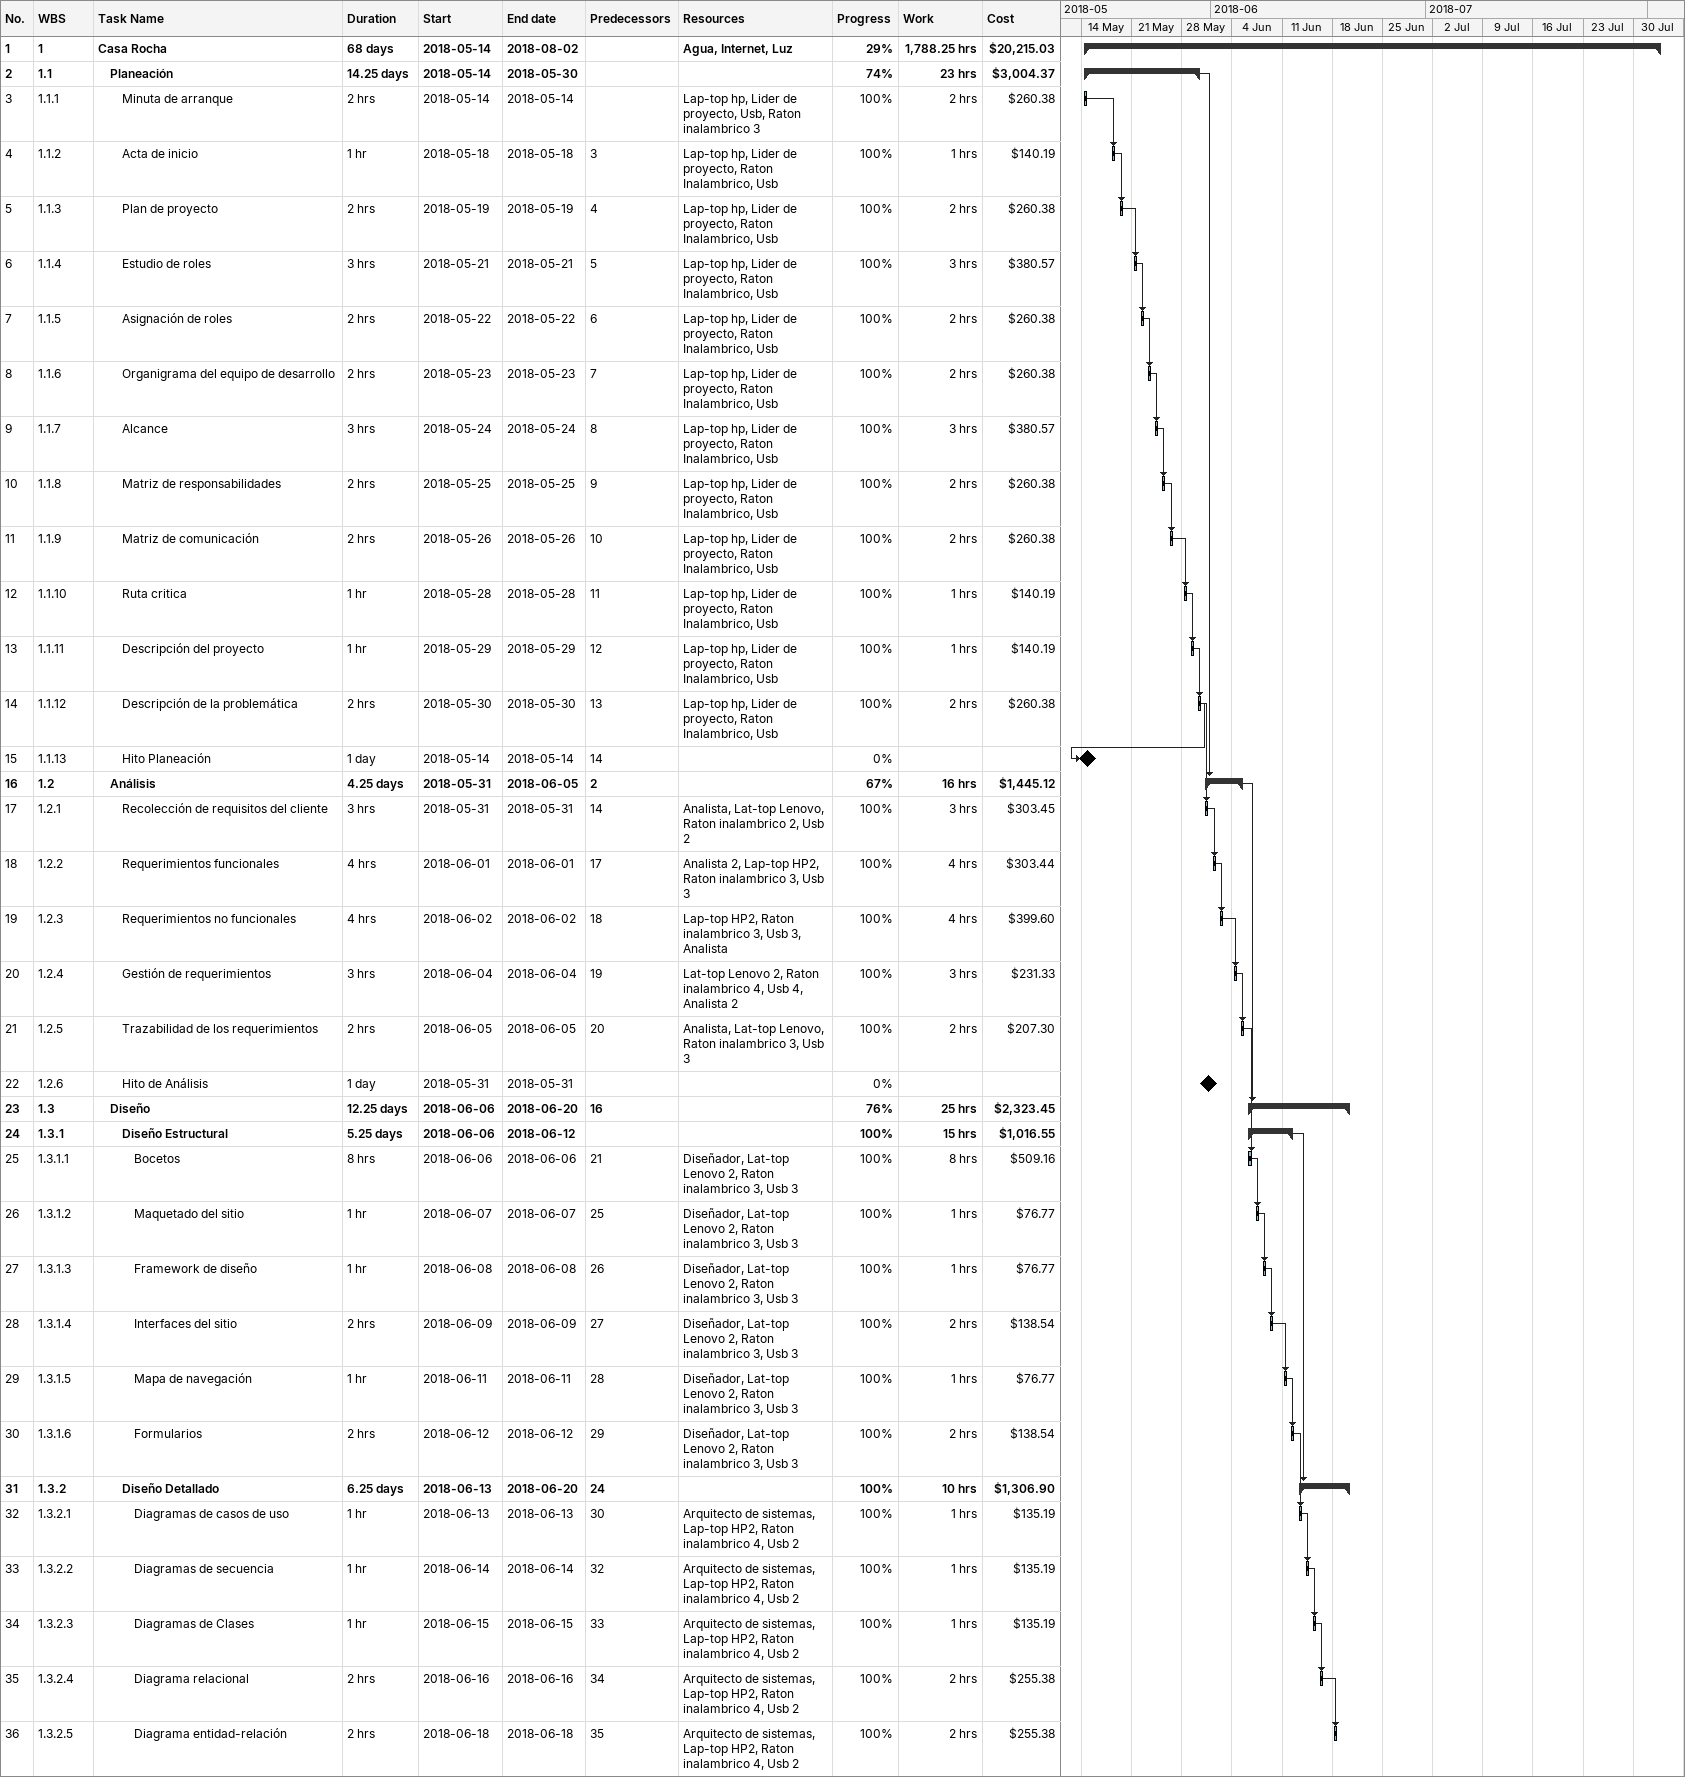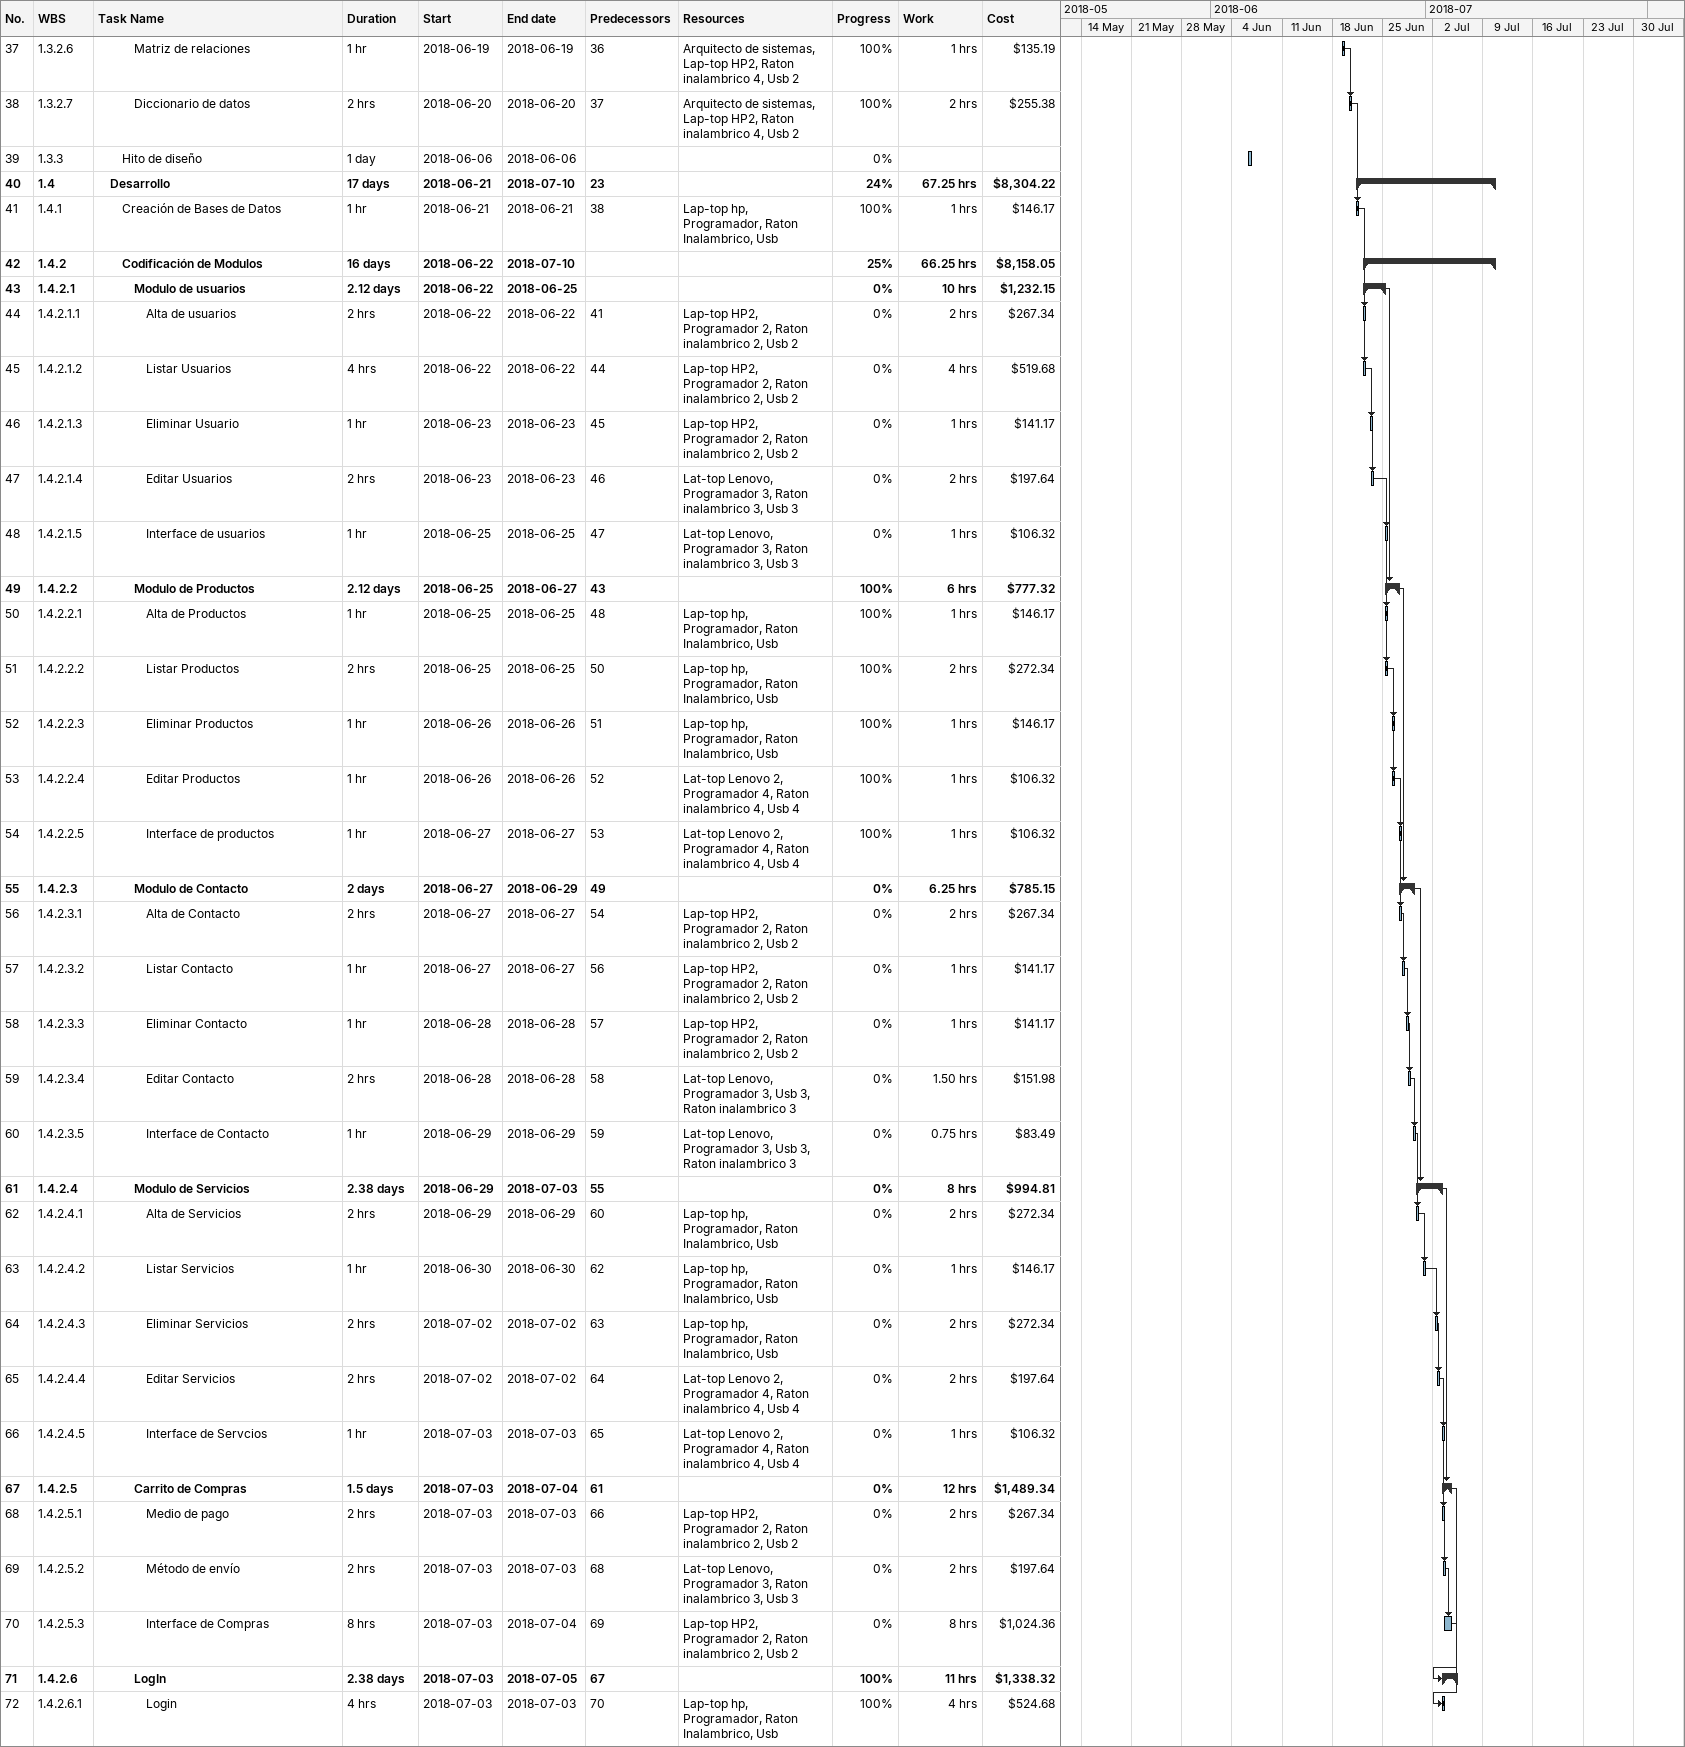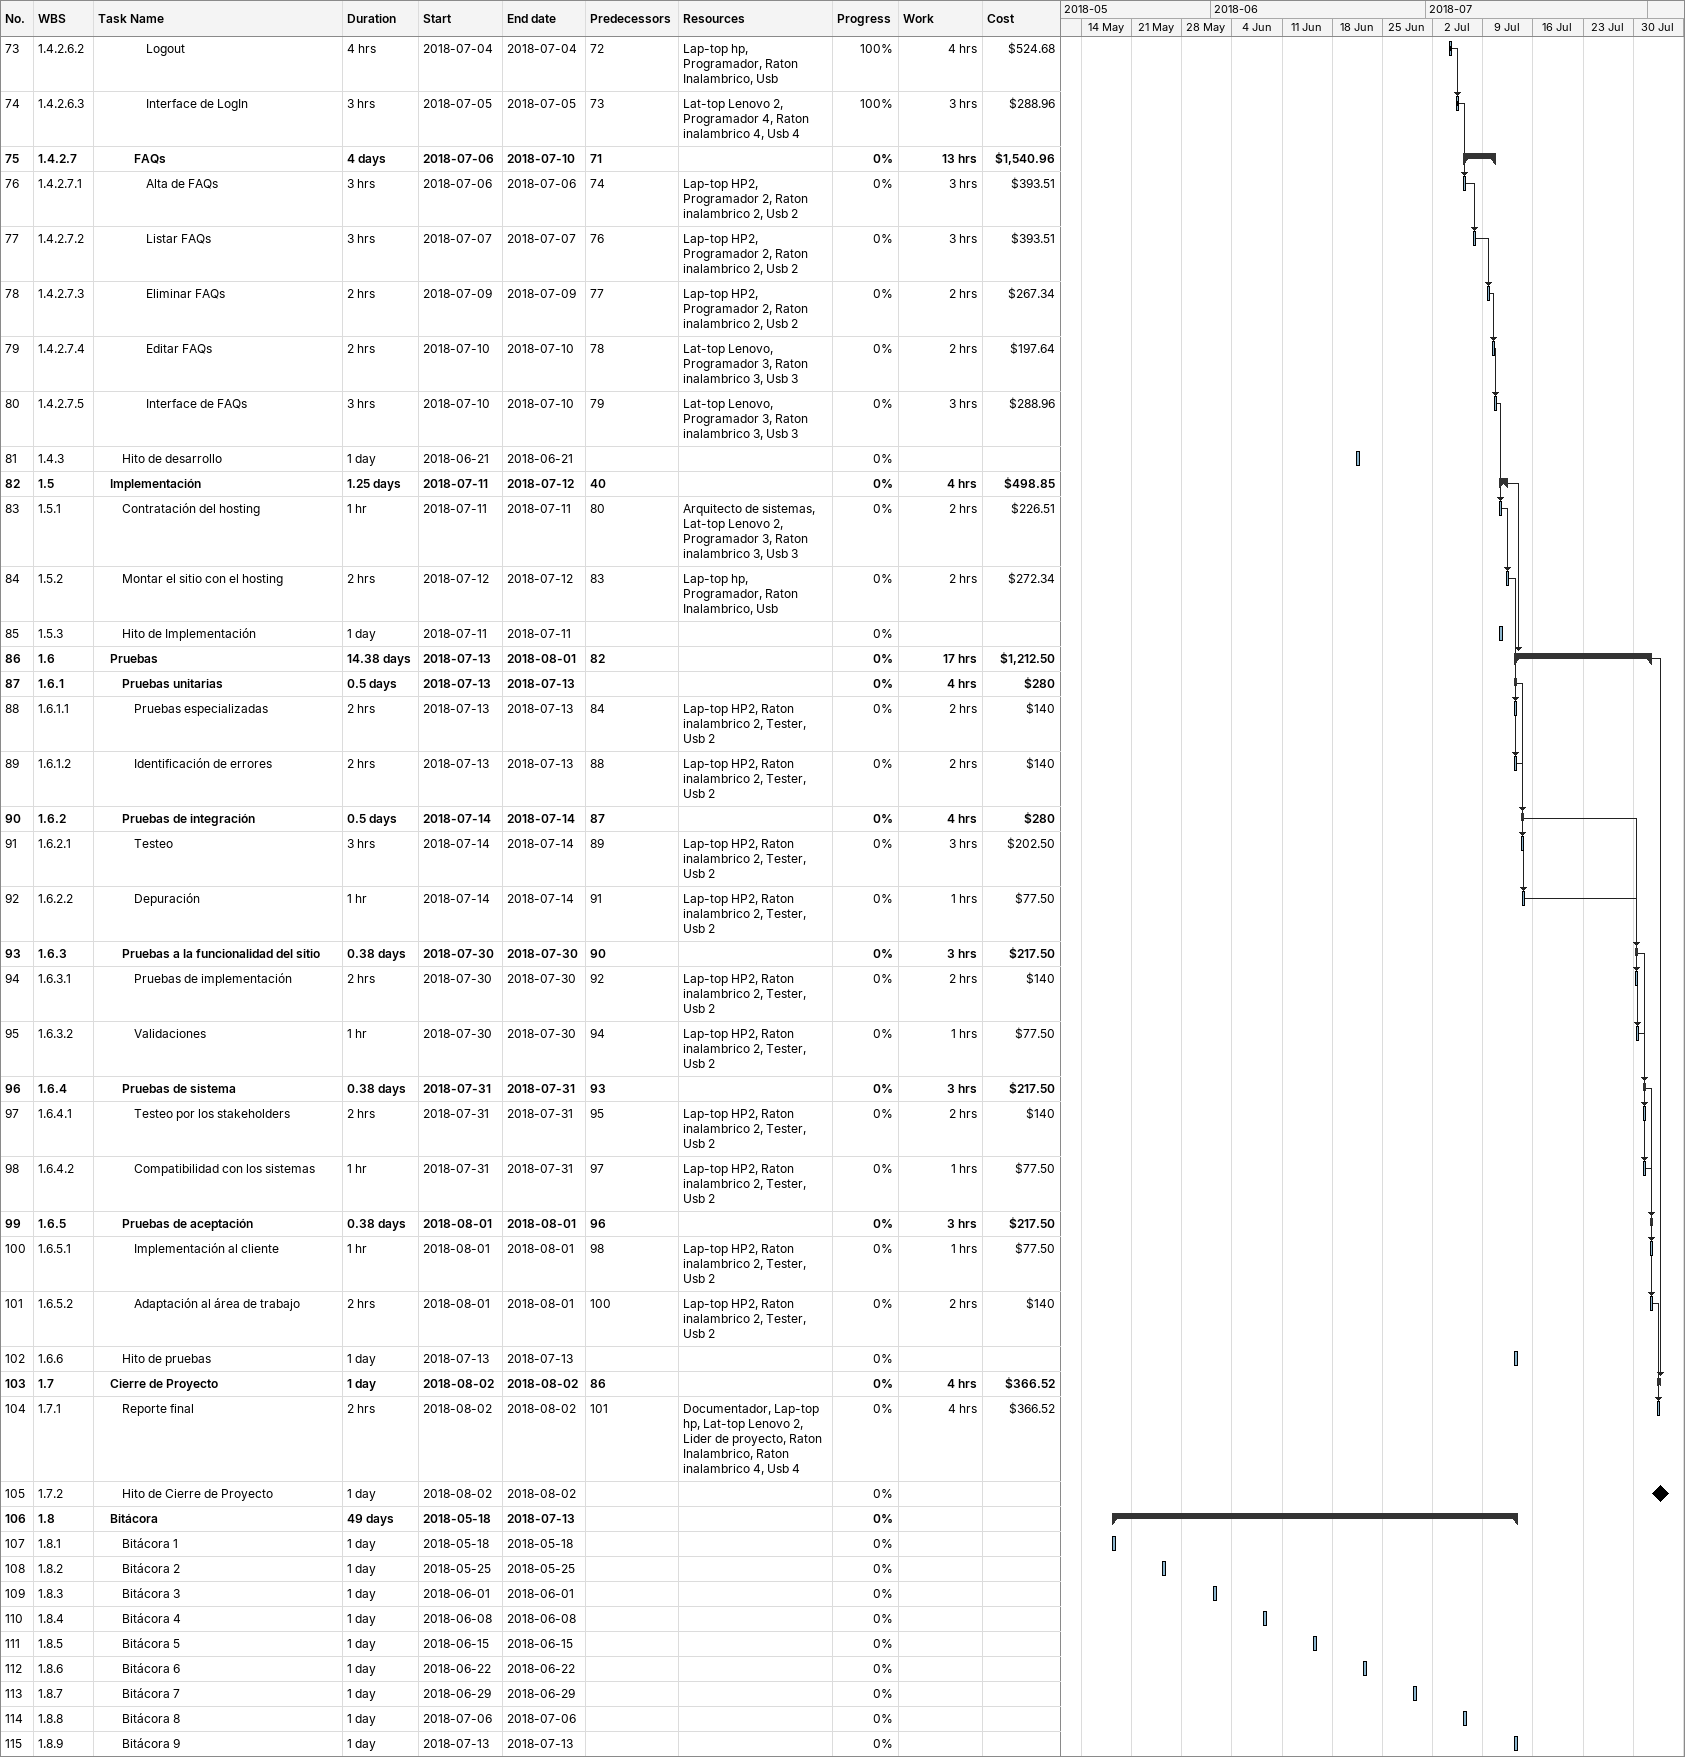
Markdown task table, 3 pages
| ID | WBS | Task | Duration | Start | Finish | Predecessors | Resources | % complete | Work (h) | Cost ($) |
|---|---|---|---|---|---|---|---|---|---|---|
| 1 | 1 | **Casa Rocha** | 68d | 2018-05-14 | 2018-08-02 |  | Agua, Internet, Luz | 29 | 1788.25 | 20215.03 |
| 2 | 1.1 | **Planeación** | 14.25d | 2018-05-14 | 2018-05-30 |  |  | 74 | 23 | 3004.37 |
| 3 | 1.1.1 | Minuta de arranque | 2h | 2018-05-14 | 2018-05-14 |  | Lap-top hp, Lider de proyecto, Usb, Raton inalambrico 3 | 100 | 2 | 260.38 |
| 4 | 1.1.2 | Acta de inicio | 1h | 2018-05-18 | 2018-05-18 | 3 | Lap-top hp, Lider de proyecto, Raton Inalambrico, Usb | 100 | 1 | 140.19 |
| 5 | 1.1.3 | Plan de proyecto | 2h | 2018-05-19 | 2018-05-19 | 4 | Lap-top hp, Lider de proyecto, Raton Inalambrico, Usb | 100 | 2 | 260.38 |
| 6 | 1.1.4 | Estudio de roles | 3h | 2018-05-21 | 2018-05-21 | 5 | Lap-top hp, Lider de proyecto, Raton Inalambrico, Usb | 100 | 3 | 380.57 |
| 7 | 1.1.5 | Asignación de roles | 2h | 2018-05-22 | 2018-05-22 | 6 | Lap-top hp, Lider de proyecto, Raton Inalambrico, Usb | 100 | 2 | 260.38 |
| 8 | 1.1.6 | Organigrama del equipo de desarrollo | 2h | 2018-05-23 | 2018-05-23 | 7 | Lap-top hp, Lider de proyecto, Raton Inalambrico, Usb | 100 | 2 | 260.38 |
| 9 | 1.1.7 | Alcance | 3h | 2018-05-24 | 2018-05-24 | 8 | Lap-top hp, Lider de proyecto, Raton Inalambrico, Usb | 100 | 3 | 380.57 |
| 10 | 1.1.8 | Matriz de responsabilidades | 2h | 2018-05-25 | 2018-05-25 | 9 | Lap-top hp, Lider de proyecto, Raton Inalambrico, Usb | 100 | 2 | 260.38 |
| 11 | 1.1.9 | Matriz de comunicación | 2h | 2018-05-26 | 2018-05-26 | 10 | Lap-top hp, Lider de proyecto, Raton Inalambrico, Usb | 100 | 2 | 260.38 |
| 12 | 1.1.10 | Ruta critica | 1h | 2018-05-28 | 2018-05-28 | 11 | Lap-top hp, Lider de proyecto, Raton Inalambrico, Usb | 100 | 1 | 140.19 |
| 13 | 1.1.11 | Descripción del proyecto | 1h | 2018-05-29 | 2018-05-29 | 12 | Lap-top hp, Lider de proyecto, Raton Inalambrico, Usb | 100 | 1 | 140.19 |
| 14 | 1.1.12 | Descripción de la problemática | 2h | 2018-05-30 | 2018-05-30 | 13 | Lap-top hp, Lider de proyecto, Raton Inalambrico, Usb | 100 | 2 | 260.38 |
| 15 | 1.1.13 | Hito Planeación | 1d | 2018-05-14 | 2018-05-14 | 14 |  | 0 |  |  |
| 16 | 1.2 | **Análisis** | 4.25d | 2018-05-31 | 2018-06-05 | 2 |  | 67 | 16 | 1445.12 |
| 17 | 1.2.1 | Recolección de requisitos del cliente | 3h | 2018-05-31 | 2018-05-31 | 14 | Analista, Lat-top Lenovo, Raton inalambrico 2, Usb 2 | 100 | 3 | 303.45 |
| 18 | 1.2.2 | Requerimientos funcionales | 4h | 2018-06-01 | 2018-06-01 | 17 | Analista 2, Lap-top HP2, Raton inalambrico 3, Usb 3 | 100 | 4 | 303.44 |
| 19 | 1.2.3 | Requerimientos no funcionales | 4h | 2018-06-02 | 2018-06-02 | 18 | Lap-top HP2, Raton inalambrico 3, Usb 3, Analista | 100 | 4 | 399.60 |
| 20 | 1.2.4 | Gestión de requerimientos | 3h | 2018-06-04 | 2018-06-04 | 19 | Lat-top Lenovo 2, Raton inalambrico 4, Usb 4, Analista 2 | 100 | 3 | 231.33 |
| 21 | 1.2.5 | Trazabilidad de los requerimientos | 2h | 2018-06-05 | 2018-06-05 | 20 | Analista, Lat-top Lenovo, Raton inalambrico 3, Usb 3 | 100 | 2 | 207.30 |
| 22 | 1.2.6 | Hito de Análisis | 1d | 2018-05-31 | 2018-05-31 |  |  | 0 |  |  |
| 23 | 1.3 | **Diseño** | 12.25d | 2018-06-06 | 2018-06-20 | 16 |  | 76 | 25 | 2323.45 |
| 24 | 1.3.1 | **Diseño Estructural** | 5.25d | 2018-06-06 | 2018-06-12 |  |  | 100 | 15 | 1016.55 |
| 25 | 1.3.1.1 | Bocetos | 8h | 2018-06-06 | 2018-06-06 | 21 | Diseñador, Lat-top Lenovo 2, Raton inalambrico 3, Usb 3 | 100 | 8 | 509.16 |
| 26 | 1.3.1.2 | Maquetado del sitio | 1h | 2018-06-07 | 2018-06-07 | 25 | Diseñador, Lat-top Lenovo 2, Raton inalambrico 3, Usb 3 | 100 | 1 | 76.77 |
| 27 | 1.3.1.3 | Framework de diseño | 1h | 2018-06-08 | 2018-06-08 | 26 | Diseñador, Lat-top Lenovo 2, Raton inalambrico 3, Usb 3 | 100 | 1 | 76.77 |
| 28 | 1.3.1.4 | Interfaces del sitio | 2h | 2018-06-09 | 2018-06-09 | 27 | Diseñador, Lat-top Lenovo 2, Raton inalambrico 3, Usb 3 | 100 | 2 | 138.54 |
| 29 | 1.3.1.5 | Mapa de navegación | 1h | 2018-06-11 | 2018-06-11 | 28 | Diseñador, Lat-top Lenovo 2, Raton inalambrico 3, Usb 3 | 100 | 1 | 76.77 |
| 30 | 1.3.1.6 | Formularios | 2h | 2018-06-12 | 2018-06-12 | 29 | Diseñador, Lat-top Lenovo 2, Raton inalambrico 3, Usb 3 | 100 | 2 | 138.54 |
| 31 | 1.3.2 | **Diseño Detallado** | 6.25d | 2018-06-13 | 2018-06-20 | 24 |  | 100 | 10 | 1306.90 |
| 32 | 1.3.2.1 | Diagramas de casos de uso | 1h | 2018-06-13 | 2018-06-13 | 30 | Arquitecto de sistemas, Lap-top HP2, Raton inalambrico 4, Usb 2 | 100 | 1 | 135.19 |
| 33 | 1.3.2.2 | Diagramas de secuencia | 1h | 2018-06-14 | 2018-06-14 | 32 | Arquitecto de sistemas, Lap-top HP2, Raton inalambrico 4, Usb 2 | 100 | 1 | 135.19 |
| 34 | 1.3.2.3 | Diagramas de Clases | 1h | 2018-06-15 | 2018-06-15 | 33 | Arquitecto de sistemas, Lap-top HP2, Raton inalambrico 4, Usb 2 | 100 | 1 | 135.19 |
| 35 | 1.3.2.4 | Diagrama relacional | 2h | 2018-06-16 | 2018-06-16 | 34 | Arquitecto de sistemas, Lap-top HP2, Raton inalambrico 4, Usb 2 | 100 | 2 | 255.38 |
| 36 | 1.3.2.5 | Diagrama entidad-relación | 2h | 2018-06-18 | 2018-06-18 | 35 | Arquitecto de sistemas, Lap-top HP2, Raton inalambrico 4, Usb 2 | 100 | 2 | 255.38 |
| 37 | 1.3.2.6 | Matriz de relaciones | 1h | 2018-06-19 | 2018-06-19 | 36 | Arquitecto de sistemas, Lap-top HP2, Raton inalambrico 4, Usb 2 | 100 | 1 | 135.19 |
| 38 | 1.3.2.7 | Diccionario de datos | 2h | 2018-06-20 | 2018-06-20 | 37 | Arquitecto de sistemas, Lap-top HP2, Raton inalambrico 4, Usb 2 | 100 | 2 | 255.38 |
| 39 | 1.3.3 | Hito de diseño | 1d | 2018-06-06 | 2018-06-06 |  |  | 0 |  |  |
| 40 | 1.4 | **Desarrollo** | 17d | 2018-06-21 | 2018-07-10 | 23 |  | 24 | 67.25 | 8304.22 |
| 41 | 1.4.1 | Creación de Bases de Datos | 1h | 2018-06-21 | 2018-06-21 | 38 | Lap-top hp, Programador, Raton Inalambrico, Usb | 100 | 1 | 146.17 |
| 42 | 1.4.2 | **Codificación de Modulos** | 16d | 2018-06-22 | 2018-07-10 |  |  | 25 | 66.25 | 8158.05 |
| 43 | 1.4.2.1 | **Modulo de usuarios** | 2.12d | 2018-06-22 | 2018-06-25 |  |  | 0 | 10 | 1232.15 |
| 44 | 1.4.2.1.1 | Alta de usuarios | 2h | 2018-06-22 | 2018-06-22 | 41 | Lap-top HP2, Programador 2, Raton inalambrico 2, Usb 2 | 0 | 2 | 267.34 |
| 45 | 1.4.2.1.2 | Listar Usuarios | 4h | 2018-06-22 | 2018-06-22 | 44 | Lap-top HP2, Programador 2, Raton inalambrico 2, Usb 2 | 0 | 4 | 519.68 |
| 46 | 1.4.2.1.3 | Eliminar Usuario | 1h | 2018-06-23 | 2018-06-23 | 45 | Lap-top HP2, Programador 2, Raton inalambrico 2, Usb 2 | 0 | 1 | 141.17 |
| 47 | 1.4.2.1.4 | Editar Usuarios | 2h | 2018-06-23 | 2018-06-23 | 46 | Lat-top Lenovo, Programador 3, Raton inalambrico 3, Usb 3 | 0 | 2 | 197.64 |
| 48 | 1.4.2.1.5 | Interface de usuarios | 1h | 2018-06-25 | 2018-06-25 | 47 | Lat-top Lenovo, Programador 3, Raton inalambrico 3, Usb 3 | 0 | 1 | 106.32 |
| 49 | 1.4.2.2 | **Modulo de Productos** | 2.12d | 2018-06-25 | 2018-06-27 | 43 |  | 100 | 6 | 777.32 |
| 50 | 1.4.2.2.1 | Alta de Productos | 1h | 2018-06-25 | 2018-06-25 | 48 | Lap-top hp, Programador, Raton Inalambrico, Usb | 100 | 1 | 146.17 |
| 51 | 1.4.2.2.2 | Listar Productos | 2h | 2018-06-25 | 2018-06-25 | 50 | Lap-top hp, Programador, Raton Inalambrico, Usb | 100 | 2 | 272.34 |
| 52 | 1.4.2.2.3 | Eliminar Productos | 1h | 2018-06-26 | 2018-06-26 | 51 | Lap-top hp, Programador, Raton Inalambrico, Usb | 100 | 1 | 146.17 |
| 53 | 1.4.2.2.4 | Editar Productos | 1h | 2018-06-26 | 2018-06-26 | 52 | Lat-top Lenovo 2, Programador 4, Raton inalambrico 4, Usb 4 | 100 | 1 | 106.32 |
| 54 | 1.4.2.2.5 | Interface de productos | 1h | 2018-06-27 | 2018-06-27 | 53 | Lat-top Lenovo 2, Programador 4, Raton inalambrico 4, Usb 4 | 100 | 1 | 106.32 |
| 55 | 1.4.2.3 | **Modulo de Contacto** | 2d | 2018-06-27 | 2018-06-29 | 49 |  | 0 | 6.25 | 785.15 |
| 56 | 1.4.2.3.1 | Alta de Contacto | 2h | 2018-06-27 | 2018-06-27 | 54 | Lap-top HP2, Programador 2, Raton inalambrico 2, Usb 2 | 0 | 2 | 267.34 |
| 57 | 1.4.2.3.2 | Listar Contacto | 1h | 2018-06-27 | 2018-06-27 | 56 | Lap-top HP2, Programador 2, Raton inalambrico 2, Usb 2 | 0 | 1 | 141.17 |
| 58 | 1.4.2.3.3 | Eliminar Contacto | 1h | 2018-06-28 | 2018-06-28 | 57 | Lap-top HP2, Programador 2, Raton inalambrico 2, Usb 2 | 0 | 1 | 141.17 |
| 59 | 1.4.2.3.4 | Editar Contacto | 2h | 2018-06-28 | 2018-06-28 | 58 | Lat-top Lenovo, Programador 3, Usb 3, Raton inalambrico 3 | 0 | 1.50 | 151.98 |
| 60 | 1.4.2.3.5 | Interface de Contacto | 1h | 2018-06-29 | 2018-06-29 | 59 | Lat-top Lenovo, Programador 3, Usb 3, Raton inalambrico 3 | 0 | 0.75 | 83.49 |
| 61 | 1.4.2.4 | **Modulo de Servicios** | 2.38d | 2018-06-29 | 2018-07-03 | 55 |  | 0 | 8 | 994.81 |
| 62 | 1.4.2.4.1 | Alta de Servicios | 2h | 2018-06-29 | 2018-06-29 | 60 | Lap-top hp, Programador, Raton Inalambrico, Usb | 0 | 2 | 272.34 |
| 63 | 1.4.2.4.2 | Listar Servicios | 1h | 2018-06-30 | 2018-06-30 | 62 | Lap-top hp, Programador, Raton Inalambrico, Usb | 0 | 1 | 146.17 |
| 64 | 1.4.2.4.3 | Eliminar Servicios | 2h | 2018-07-02 | 2018-07-02 | 63 | Lap-top hp, Programador, Raton Inalambrico, Usb | 0 | 2 | 272.34 |
| 65 | 1.4.2.4.4 | Editar Servicios | 2h | 2018-07-02 | 2018-07-02 | 64 | Lat-top Lenovo 2, Programador 4, Raton inalambrico 4, Usb 4 | 0 | 2 | 197.64 |
| 66 | 1.4.2.4.5 | Interface de Servcios | 1h | 2018-07-03 | 2018-07-03 | 65 | Lat-top Lenovo 2, Programador 4, Raton inalambrico 4, Usb 4 | 0 | 1 | 106.32 |
| 67 | 1.4.2.5 | **Carrito de Compras** | 1.5d | 2018-07-03 | 2018-07-04 | 61 |  | 0 | 12 | 1489.34 |
| 68 | 1.4.2.5.1 | Medio de pago | 2h | 2018-07-03 | 2018-07-03 | 66 | Lap-top HP2, Programador 2, Raton inalambrico 2, Usb 2 | 0 | 2 | 267.34 |
| 69 | 1.4.2.5.2 | Método de envío | 2h | 2018-07-03 | 2018-07-03 | 68 | Lat-top Lenovo, Programador 3, Raton inalambrico 3, Usb 3 | 0 | 2 | 197.64 |
| 70 | 1.4.2.5.3 | Interface de Compras | 8h | 2018-07-03 | 2018-07-04 | 69 | Lap-top HP2, Programador 2, Raton inalambrico 2, Usb 2 | 0 | 8 | 1024.36 |
| 71 | 1.4.2.6 | **LogIn** | 2.38d | 2018-07-03 | 2018-07-05 | 67 |  | 100 | 11 | 1338.32 |
| 72 | 1.4.2.6.1 | Login | 4h | 2018-07-03 | 2018-07-03 | 70 | Lap-top hp, Programador, Raton Inalambrico, Usb | 100 | 4 | 524.68 |
| 73 | 1.4.2.6.2 | Logout | 4h | 2018-07-04 | 2018-07-04 | 72 | Lap-top hp, Programador, Raton Inalambrico, Usb | 100 | 4 | 524.68 |
| 74 | 1.4.2.6.3 | Interface de LogIn | 3h | 2018-07-05 | 2018-07-05 | 73 | Lat-top Lenovo 2, Programador 4, Raton inalambrico 4, Usb 4 | 100 | 3 | 288.96 |
| 75 | 1.4.2.7 | **FAQs** | 4d | 2018-07-06 | 2018-07-10 | 71 |  | 0 | 13 | 1540.96 |
| 76 | 1.4.2.7.1 | Alta de FAQs | 3h | 2018-07-06 | 2018-07-06 | 74 | Lap-top HP2, Programador 2, Raton inalambrico 2, Usb 2 | 0 | 3 | 393.51 |
| 77 | 1.4.2.7.2 | Listar FAQs | 3h | 2018-07-07 | 2018-07-07 | 76 | Lap-top HP2, Programador 2, Raton inalambrico 2, Usb 2 | 0 | 3 | 393.51 |
| 78 | 1.4.2.7.3 | Eliminar FAQs | 2h | 2018-07-09 | 2018-07-09 | 77 | Lap-top HP2, Programador 2, Raton inalambrico 2, Usb 2 | 0 | 2 | 267.34 |
| 79 | 1.4.2.7.4 | Editar FAQs | 2h | 2018-07-10 | 2018-07-10 | 78 | Lat-top Lenovo, Programador 3, Raton inalambrico 3, Usb 3 | 0 | 2 | 197.64 |
| 80 | 1.4.2.7.5 | Interface de FAQs | 3h | 2018-07-10 | 2018-07-10 | 79 | Lat-top Lenovo, Programador 3, Raton inalambrico 3, Usb 3 | 0 | 3 | 288.96 |
| 81 | 1.4.3 | Hito de desarrollo | 1d | 2018-06-21 | 2018-06-21 |  |  | 0 |  |  |
| 82 | 1.5 | **Implementación** | 1.25d | 2018-07-11 | 2018-07-12 | 40 |  | 0 | 4 | 498.85 |
| 83 | 1.5.1 | Contratación del hosting | 1h | 2018-07-11 | 2018-07-11 | 80 | Arquitecto de sistemas, Lat-top Lenovo 2, Programador 3, Raton inalambrico 3, Usb 3 | 0 | 2 | 226.51 |
| 84 | 1.5.2 | Montar el sitio con el hosting | 2h | 2018-07-12 | 2018-07-12 | 83 | Lap-top hp, Programador, Raton Inalambrico, Usb | 0 | 2 | 272.34 |
| 85 | 1.5.3 | Hito de Implementación | 1d | 2018-07-11 | 2018-07-11 |  |  | 0 |  |  |
| 86 | 1.6 | **Pruebas** | 14.38d | 2018-07-13 | 2018-08-01 | 82 |  | 0 | 17 | 1212.50 |
| 87 | 1.6.1 | **Pruebas unitarias** | 0.5d | 2018-07-13 | 2018-07-13 |  |  | 0 | 4 | 280 |
| 88 | 1.6.1.1 | Pruebas especializadas | 2h | 2018-07-13 | 2018-07-13 | 84 | Lap-top HP2, Raton inalambrico 2, Tester, Usb 2 | 0 | 2 | 140 |
| 89 | 1.6.1.2 | Identificación de errores | 2h | 2018-07-13 | 2018-07-13 | 88 | Lap-top HP2, Raton inalambrico 2, Tester, Usb 2 | 0 | 2 | 140 |
| 90 | 1.6.2 | **Pruebas de integración** | 0.5d | 2018-07-14 | 2018-07-14 | 87 |  | 0 | 4 | 280 |
| 91 | 1.6.2.1 | Testeo | 3h | 2018-07-14 | 2018-07-14 | 89 | Lap-top HP2, Raton inalambrico 2, Tester, Usb 2 | 0 | 3 | 202.50 |
| 92 | 1.6.2.2 | Depuración | 1h | 2018-07-14 | 2018-07-14 | 91 | Lap-top HP2, Raton inalambrico 2, Tester, Usb 2 | 0 | 1 | 77.50 |
| 93 | 1.6.3 | **Pruebas a la funcionalidad del sitio** | 0.38d | 2018-07-30 | 2018-07-30 | 90 |  | 0 | 3 | 217.50 |
| 94 | 1.6.3.1 | Pruebas de implementación | 2h | 2018-07-30 | 2018-07-30 | 92 | Lap-top HP2, Raton inalambrico 2, Tester, Usb 2 | 0 | 2 | 140 |
| 95 | 1.6.3.2 | Validaciones | 1h | 2018-07-30 | 2018-07-30 | 94 | Lap-top HP2, Raton inalambrico 2, Tester, Usb 2 | 0 | 1 | 77.50 |
| 96 | 1.6.4 | **Pruebas de sistema** | 0.38d | 2018-07-31 | 2018-07-31 | 93 |  | 0 | 3 | 217.50 |
| 97 | 1.6.4.1 | Testeo por los stakeholders | 2h | 2018-07-31 | 2018-07-31 | 95 | Lap-top HP2, Raton inalambrico 2, Tester, Usb 2 | 0 | 2 | 140 |
| 98 | 1.6.4.2 | Compatibilidad con los sistemas | 1h | 2018-07-31 | 2018-07-31 | 97 | Lap-top HP2, Raton inalambrico 2, Tester, Usb 2 | 0 | 1 | 77.50 |
| 99 | 1.6.5 | **Pruebas de aceptación** | 0.38d | 2018-08-01 | 2018-08-01 | 96 |  | 0 | 3 | 217.50 |
| 100 | 1.6.5.1 | Implementación al cliente | 1h | 2018-08-01 | 2018-08-01 | 98 | Lap-top HP2, Raton inalambrico 2, Tester, Usb 2 | 0 | 1 | 77.50 |
| 101 | 1.6.5.2 | Adaptación al área de trabajo | 2h | 2018-08-01 | 2018-08-01 | 100 | Lap-top HP2, Raton inalambrico 2, Tester, Usb 2 | 0 | 2 | 140 |
| 102 | 1.6.6 | Hito de pruebas | 1d | 2018-07-13 | 2018-07-13 |  |  | 0 |  |  |
| 103 | 1.7 | **Cierre de Proyecto** | 1d | 2018-08-02 | 2018-08-02 | 86 |  | 0 | 4 | 366.52 |
| 104 | 1.7.1 | Reporte final | 2h | 2018-08-02 | 2018-08-02 | 101 | Documentador, Lap-top hp, Lat-top Lenovo 2, Lider de proyecto, Raton Inalambrico, Raton inalambrico 4, Usb 4 | 0 | 4 | 366.52 |
| 105 | 1.7.2 | Hito de Cierre de Proyecto | 1d | 2018-08-02 | 2018-08-02 |  |  | 0 |  |  |
| 106 | 1.8 | **Bitácora** | 49d | 2018-05-18 | 2018-07-13 |  |  | 0 |  |  |
| 107 | 1.8.1 | Bitácora 1 | 1d | 2018-05-18 | 2018-05-18 |  |  | 0 |  |  |
| 108 | 1.8.2 | Bitácora 2 | 1d | 2018-05-25 | 2018-05-25 |  |  | 0 |  |  |
| 109 | 1.8.3 | Bitácora 3 | 1d | 2018-06-01 | 2018-06-01 |  |  | 0 |  |  |
| 110 | 1.8.4 | Bitácora 4 | 1d | 2018-06-08 | 2018-06-08 |  |  | 0 |  |  |
| 111 | 1.8.5 | Bitácora 5 | 1d | 2018-06-15 | 2018-06-15 |  |  | 0 |  |  |
| 112 | 1.8.6 | Bitácora 6 | 1d | 2018-06-22 | 2018-06-22 |  |  | 0 |  |  |
| 113 | 1.8.7 | Bitácora 7 | 1d | 2018-06-29 | 2018-06-29 |  |  | 0 |  |  |
| 114 | 1.8.8 | Bitácora 8 | 1d | 2018-07-06 | 2018-07-06 |  |  | 0 |  |  |
| 115 | 1.8.9 | Bitácora 9 | 1d | 2018-07-13 | 2018-07-13 |  |  | 0 |  |  |
